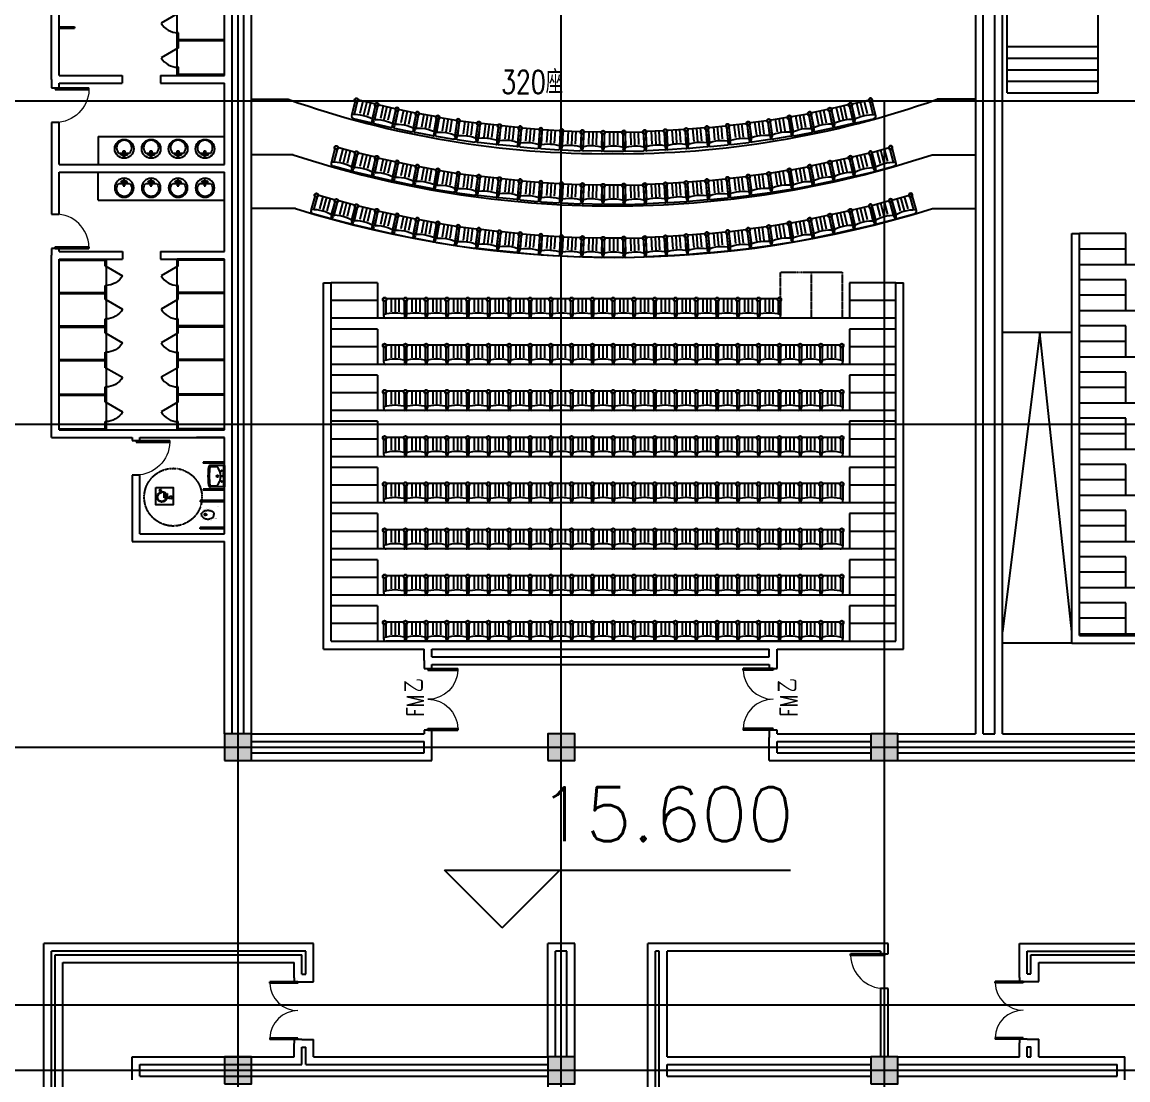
# Model space of a CAD drawing. Header units: metres. Extents: x -728143 to -282297, y 300383 to 505760.
# Drawn here: x -412220 to -383481, y 343077 to 370577 of the extents above; entities that cross this region are included whole.
import ezdxf
from ezdxf.enums import TextEntityAlignment as Align

# ---------------------------------------------------------------- set-up
doc = ezdxf.new("R2010")
doc.units = ezdxf.units.M
doc.linetypes.add('CENTER2', pattern=[2.541, 1.587, -0.318, 0.318, -0.318])
doc.linetypes.add('DASH', pattern=[0.35, 0.25, -0.1])
for name, color, linetype in [('COLUMN', 2, 'Continuous'), ('DOTE', 251, 'CENTER2'), ('J-STAIR', 163, 'Continuous'), ('LVTRY', 6, 'Continuous'), ('LVTRY_WINDOW', 7, 'Continuous'), ('PUB_HATCH', 8, 'Continuous'), ('PUB_TEXT', 7, 'Continuous'), ('WALL', 2, 'Continuous'), ('WINDOW', 4, 'Continuous'), ('WINDOW_TEXT', 7, 'Continuous'), ('厨卫用具', 154, 'Continuous'), ('图层1', 6, 'Continuous'), ('家具', 8, 'Continuous'), ('屋顶排水', 76, 'Continuous')]:
    doc.layers.add(name, color=color, linetype=linetype)
doc.styles.add('_TCH_DIM', font='simplex_.ttf', dxfattribs={"bigfont": 'GBCBIG'})
doc.styles.add('_TCH_WINDOW', font='SIMPLEX.shx', dxfattribs={"height": 3.5, "bigfont": 'GBCBIG.shx'})
doc.styles.add('DIM_FONT', font='SIMHEI.TTF', dxfattribs={"width": 0.8})
doc.styles.add('HZ', font='rs', dxfattribs={"width": 0.8, "bigfont": 'hztxt'})
doc.styles.add('SIMPLEX', font='SIMPLEX.SHX')

# ---------------------------------------------------------------- blocks, each defined once
blk = doc.blocks.new('CHAIR540')
for p, q in [((351, 2664), (686, 2664)), ((353, 2773), (353, 2355)), ((403, 2863), (783, 2863)), ((403, 2803), (746, 2803)), ((853, 2793), (853, 2335)), ((351, 2564), (705, 2564)), ((351, 2464), (686, 2464)), ((401, 2325), (747, 2325)), ((405, 2265), (783, 2265))]:
    blk.add_line(p, q)
for centre, radius in [((364, 2833), 49.3), ((364, 2833), 39.8), ((364, 2293), 49.3), ((364, 2293), 39.8)]:
    blk.add_circle(centre, radius)
for centre, radius, start, end in [((383, 2773), 30, 157.0675, 180), ((783, 2793), 70, 360, 90), ((383, 2355), 30, 180, 207.3826), ((782, 2336), 70.4, 270.3523, 0.0568)]:
    blk.add_arc(centre, radius, start, end)
at = {"linetype": 'Continuous'}
blk.add_arc((1725, 2564), 1007, 162.756, 197.244, dxfattribs=at)
blk = doc.blocks.new('A$C33016278')
at = {"layer": '家具'}
blk.add_blockref('CHAIR540', (-314, -2193), dxfattribs=at)
blk = doc.blocks.new('_LV1')
for p, q in [((-280, 0), (280, 0)), ((-280, 0), (-280, -361)), ((280, 0), (280, -361)), ((-280, -29), (280, -29)), ((-251, -356), (-251, -214)), ((0, -29), (-90, -29)), ((-90, -29), (90, -29)), ((251, -356), (251, -215))]:
    blk.add_line(p, q)
for centre, radius in [((-139, -69), 15), ((1, -182), 24.9), ((0, -57), 8), ((139, -69), 15)]:
    blk.add_circle(centre, radius)
for centre, radius, start, end in [((-223, -214), 28, 133.1543, 180), ((0, -452), 354, 46.7581, 133.1543), ((223, -215), 28, 0, 46.7581), ((-224, -361), 56, 180, 263.481), ((-223, -356), 28, 180, 263.4984), ((0, 1600), 2029, 263.481, 276.519), ((0, 1600), 1997, 263.4984, 276.5122), ((223, -356), 28, 276.5122, 0), ((224, -361), 56, 276.519, 0)]:
    blk.add_arc(centre, radius, start, end)
blk = doc.blocks.new('fdas66')
at = {"layer": '厨卫用具'}
for p, q in [((59618, -159562), (59618, -160112)), ((59648, -159562), (59648, -160112)), ((60318, -159562), (60318, -160113)), ((60348, -159562), (60348, -160113)), ((59618, -160112), (59648, -160112)), ((60318, -160113), (60348, -160113))]:
    blk.add_line(p, q, dxfattribs=at)
blk.add_blockref('_LV1', (59982, -159562), dxfattribs=at)
blk = doc.blocks.new('M_E13')
for p, q in [((-572, 18), (-536, 18)), ((-572, 18), (-572, 18)), ((-536, -22), (-572, -21))]:
    blk.add_line(p, q)
at = {"const_width": 1.5}
for points in [[(-715, 0, -0.037932), (-709, 28, -0.057502), (-702, 46, -0.011128), (-686, 72, -0.047419), (-682, 78, -0.013557), (-669, 92, -0.010422), (-651, 109, -0.006492), (-632, 126, -0.010986), (-621, 135, -0.031118), (-607, 144, -0.031821), (-592, 152, -0.025304), (-572, 159, -0.028493), (-555, 164), (-520, 171), (-500, 175, -0.104917), (-492, 175, 0.047512), (-474, 173, 0.018859), (-460, 173, -0.025251), (-449, 173, -0.024361), (-434, 171, -0.018727), (-416, 168, -0.011084), (-401, 164, -0.017664), (-391, 161, -0.012553), (-375, 154, -0.012341), (-358, 147), (-320, 128, -0.005054), (-308, 122, -0.002567), (-285, 110)], [(-715, 0, 0.037932), (-709, -28, 0.057502), (-702, -46, 0.011128), (-686, -72, 0.047419), (-682, -78, 0.013557), (-669, -92, 0.010422), (-651, -109, 0.006492), (-632, -126, 0.010986), (-621, -135, 0.031118), (-607, -144, 0.031821), (-592, -152, 0.025304), (-572, -159, 0.028493), (-555, -164), (-520, -171), (-500, -175, 0.104917), (-492, -175, -0.047512), (-474, -173, -0.018859), (-460, -173, 0.025251), (-449, -173, 0.024361), (-434, -171, 0.018727), (-416, -168, 0.011084), (-401, -164, 0.017664), (-391, -161, 0.012553), (-375, -154, 0.012341), (-358, -147), (-320, -128, 0.005054), (-308, -122, 0.002567), (-285, -110)], [(-155, 240, 0.414214), (-220, 175, 0.414214)], [(-220, -175, 0.414214), (-155, -240, 0.414214)]]:
    blk.add_lwpolyline(points, format="xyb", dxfattribs=at)
for points in [[(-672, -1, -0.054114), (-666, 25, -0.08891), (-658, 39, -0.006714), (-643, 55, -0.014531), (-636, 63, -0.010713), (-618, 80, -0.017575), (-606, 90, -0.037222), (-591, 100, -0.034599), (-573, 109, -0.02298), (-556, 115, -0.023613), (-539, 119, -0.014842), (-522, 122, -0.012533), (-502, 125, -0.021838), (-477, 126, -0.029407), (-459, 125, -0.029465), (-436, 121, -0.031881), (-416, 114), (-371, 97), (-337, 83, -0.135973), (-324, 73, -0.099517), (-314, 52, -0.016651), (-311, 40, -0.010977), (-308, 20, -0.015331), (-308, 12, -0.010106), (-307, -1)], [(-672, -1, 0.054114), (-666, -26, 0.08891), (-658, -40, 0.006714), (-643, -57, 0.014531), (-636, -64, 0.010713), (-618, -82, 0.017575), (-606, -92, 0.037222), (-591, -102, 0.034599), (-573, -111, 0.02298), (-556, -117, 0.023613), (-539, -121, 0.014842), (-522, -124, 0.012533), (-502, -126, 0.021838), (-477, -127, 0.029407), (-459, -126, 0.029465), (-436, -122, 0.031881), (-416, -116), (-371, -99), (-337, -85, 0.135973), (-324, -75, 0.099517), (-314, -54, 0.016651), (-311, -41, 0.010977), (-308, -21, 0.015331), (-308, -13, 0.010106), (-307, -1)]]:
    blk.add_lwpolyline(points, format="xyb")
for points in [[(-220, 110), (-285, 110)], [(-220, 175), (-220, -175)], [(0, 240), (-155, 240)], [(0, -240), (0, 240)], [(-285, -110), (-220, -110)], [(-155, -240), (0, -240)]]:
    blk.add_lwpolyline(points, dxfattribs=at)
for centre, radius, start, end in [((-549, -3), 33.2, 100.0495, 259.9505), ((-536, -2), 20, 270, 90)]:
    blk.add_arc(centre, radius, start, end)
at = {"width": 0.8, "flags": 9}
for tag in ['XSIZE', 'YSIZE']:
    blk.add_attdef(tag, (0, 0), '', height=0.5, dxfattribs=at)
blk = doc.blocks.new('dfsa9')
at = {"layer": '厨卫用具'}
for p, q in [((59287, -159362), (59287, -158732)), ((59287, -158732), (59327, -158732)), ((59327, -159362), (59327, -158732)), ((59991, -159362), (59991, -158732)), ((60031, -158732), (59991, -158732)), ((60031, -159362), (60031, -158732))]:
    blk.add_line(p, q, dxfattribs=at)
at = {"layer": '厨卫用具', "extrusion": (0, 0, -1), "xscale": 0.9000000059604645, "yscale": 0.9000000059604645, "zscale": -0.9, "rotation": 270}
blk.add_blockref('M_E13', (-59659, -159362), dxfattribs=at)
blk = doc.blocks.new('A1149D1')
at = {"layer": '厨卫用具'}
for p, q in [((-0.158, 0.387), (-0.101, -0.027)), ((-0.155, 0.118), (-0.149, 0.077)), ((-0.091, 0.281), (-0.073, 0.154)), ((0.15, 0.154), (-0.073, 0.154)), ((-0.067, 0.113), (0.15, 0.113)), ((-0.067, 0.113), (-0.056, 0.028)), ((0.23, 0.028), (-0.056, 0.028)), ((0.15, 0.113), (0.15, 0.154)), ((0.294, -0.229), (0.23, 0.028)), ((-0.101, -0.027), (0.191, -0.027)), ((0.187, -0.17), (0.21, -0.254)), ((0.191, -0.027), (0.264, -0.291)), ((0.264, -0.291), (0.4, -0.25)), ((0.385, -0.202), (0.294, -0.229)), ((0.4, -0.25), (0.385, -0.202))]:
    blk.add_line(p, q, dxfattribs=at)
at = {"layer": '厨卫用具', "flags": 128}
blk.add_lwpolyline([(0.5, -0.5), (0.5, 0.5), (-0.5, 0.5), (-0.5, -0.5)], close=True, dxfattribs=at)
at = {"layer": '厨卫用具'}
for centre, radius, start, end in [((-0.059, -0.152), 0.287, 109.54964, 339.27648), ((-0.059, -0.152), 0.246, 111.53299, 355.78936), ((-0.08, 0.362), 0.0821, 262.49919, 162.05611)]:
    blk.add_arc(centre, radius, start, end, dxfattribs=at)
blk = doc.blocks.new('_DBLK')
blk.add_line((-0.5, 0), (0, -0.866))
blk.add_arc((-0.5, 0), 1, 300, 0)
at = {"layer": 'WINDOW_TEXT', "style": 'SIMPLEX', "flags": 9}
blk.add_attdef('A', text='', height=1, dxfattribs=at).set_placement((0, 1.5), align=Align.MIDDLE)
blk = doc.blocks.new('M_E33IEP')
for p, q in [((44, -21), (44, 20)), ((44, 20), (194, 20)), ((135, 135), (135, 20)), ((194, 20), (194, -21)), ((194, -21), (44, -21)), ((135, -21), (135, -144))]:
    blk.add_line(p, q)
for centre, radius in [((248, -5), 246), ((106, 56), 26.7), ((105, -55), 26.7)]:
    blk.add_circle(centre, radius)
blk.add_arc((274, -5), 197, 225.2527, 134.7473)
at = {"style": 'DIM_FONT', "width": 0.8, "flags": 9}
for tag in ['XSIZE', 'YSIZE']:
    blk.add_attdef(tag, (0, 0), '', height=0.5, dxfattribs=at)
at = {"width": 0.8, "flags": 9}
for tag in ['YSIZE', 'XSIZE']:
    blk.add_attdef(tag, (2, -251), '', height=150, dxfattribs=at)
blk = doc.blocks.new('_FZH')
blk.add_lwpolyline([(-0.5, -0.5), (0.5, -0.5), (0.5, 0.5), (-0.5, 0.5)], close=True)
at = {"layer": 'PUB_HATCH'}
blk.add_solid([(-0.5, -0.5), (0.5, -0.5), (-0.5, 0.5), (0.5, 0.5)], dxfattribs=at)
blk = doc.blocks.new('$DorLib2D$00000002')
at = {"color": 0}
for p, q in [((-0.5, 0), (-0.5, 0.4875)), ((-0.475, 0.4875), (-0.5, 0.4875)), ((-0.475, 0), (-0.475, 0.4875)), ((0.475, 0), (0.475, 0.4875)), ((0.475, 0.4875), (0.5, 0.4875)), ((0.5, 0), (0.5, 0.4875)), ((-0.5, 0), (-0.475, 0)), ((0.5, 0), (0.475, 0))]:
    blk.add_line(p, q, dxfattribs=at)
at = {"color": 0, "lineweight": 13}
for centre, start, end in [((-0.4875, 0), 0, 88.53072), ((0.4875, 0), 91.46928, 180)]:
    blk.add_arc(centre, 0.4875, start, end, dxfattribs=at)
blk = doc.blocks.new('$DorLib2D$00000001')
for p, q in [((0.45, 0.975), (0.5, 0.975)), ((0.45, 0), (0.45, 0.975)), ((0.5, 0), (0.5, 0.975)), ((0.5, 0), (0.45, 0))]:
    blk.add_line(p, q)
at = {"lineweight": 13}
blk.add_arc((0.475, 0), 0.975, 91.4693, 180, dxfattribs=at)

msp = doc.modelspace()

# ---------------------------------------------------------------- linework, layer by layer
at = {"linetype": 'DASH', "extrusion": (-1.1827e-23, -1.32164e-09, 1), "elevation": 0}
for points in [[(-392511, 362879), (-392511, 364079), (-390911, 364079), (-390911, 362879)], [(-391711, 364079), (-391711, 362879)]]:
    msp.add_lwpolyline(points, dxfattribs=at)
at = {"layer": 'DOTE', "extrusion": (-1.1827e-23, -1.32164e-09, 1)}
for p, q in [((-406609, 312844, 0), (-406609, 376927, 0)), ((-398209, 312844, 0), (-398209, 376927, 0)), ((-506293, 368527, 0), (-321459, 368527, 0)), ((-389809, 312844, 0), (-389809, 368527, 0)), ((-527301, 360127, 0), (-321459, 360127, 0)), ((-540030, 351727, 0), (-321459, 351727, 0)), ((-431809, 345027, 0), (-321459, 345027, 0)), ((-541009, 343327, 0), (-321459, 343327, 0))]:
    msp.add_line(p, q, dxfattribs=at)
at = {"layer": 'J-STAIR', "extrusion": (-1.1827e-23, -1.32164e-09, 1)}
for p, q in [((-386615, 368740, 0), (-386615, 372027, 0)), ((-386615, 369940, 0), (-384255, 369940, 0)), ((-386615, 369640, 0), (-384255, 369640, 0)), ((-386615, 369340, 0), (-384255, 369340, 0)), ((-386615, 369040, 0), (-384255, 369040, 0)), ((-386615, 368740, 0), (-384255, 368740, 0)), ((-406259, 368569, 0), (-405308, 368569, 0)), ((-387439, 368569, 0), (-388436, 368569, 0)), ((-405173, 367130, 0), (-406259, 367130, 0)), ((-388571, 367130, 0), (-387439, 367130, 0)), ((-405116, 365732, 0), (-406259, 365732, 0)), ((-388559, 365732, 0), (-387439, 365732, 0)), ((-383539, 365077, 0), (-384739, 365077, 0)), ((-383539, 364277, 0), (-383539, 365077, 0)), ((-383539, 364677, 0), (-384739, 364677, 0)), ((-384739, 364277, 0), (-371209, 364277, 0)), ((-383539, 363877, 0), (-384739, 363877, 0)), ((-383539, 363077, 0), (-383539, 363877, 0)), ((-402984, 363798, 0), (-404184, 363798, 0)), ((-402984, 363798, 0), (-402984, 362879, 0)), ((-390714, 363798, 0), (-390714, 362879, 0)), ((-389514, 363798, 0), (-390714, 363798, 0)), ((-402984, 363338, 0), (-404184, 363338, 0)), ((-389514, 363338, 0), (-390714, 363338, 0)), ((-383539, 363477, 0), (-384739, 363477, 0)), ((-384739, 363077, 0), (-371209, 363077, 0)), ((-389514, 362879, 0), (-404184, 362879, 0)), ((-402984, 362598, 0), (-404184, 362598, 0)), ((-402984, 362598, 0), (-402984, 361679, 0)), ((-390714, 362598, 0), (-390714, 361679, 0)), ((-389514, 362598, 0), (-390714, 362598, 0)), ((-384939, 362503, 0), (-386739, 362503, 0)), ((-385772, 362503, 0), (-386739, 354727, 0)), ((-384939, 354727, 0), (-385772, 362503, 0)), ((-383539, 362677, 0), (-384739, 362677, 0)), ((-383539, 361877, 0), (-383539, 362677, 0)), ((-402984, 362138, 0), (-404184, 362138, 0)), ((-389514, 362138, 0), (-390714, 362138, 0)), ((-383539, 362277, 0), (-384739, 362277, 0)), ((-384739, 361877, 0), (-371209, 361877, 0)), ((-389514, 361679, 0), (-404184, 361679, 0)), ((-402984, 361398, 0), (-404184, 361398, 0)), ((-402984, 361398, 0), (-402984, 360479, 0)), ((-390714, 361398, 0), (-390714, 360479, 0)), ((-389514, 361398, 0), (-390714, 361398, 0)), ((-383539, 361477, 0), (-384739, 361477, 0)), ((-383539, 360677, 0), (-383539, 361477, 0)), ((-383539, 361077, 0), (-384739, 361077, 0)), ((-402984, 360938, 0), (-404184, 360938, 0)), ((-389514, 360938, 0), (-390714, 360938, 0)), ((-384739, 360677, 0), (-371209, 360677, 0)), ((-389514, 360479, 0), (-404184, 360479, 0)), ((-402984, 360198, 0), (-404184, 360198, 0)), ((-402984, 360198, 0), (-402984, 359279, 0)), ((-390714, 360198, 0), (-390714, 359279, 0)), ((-389514, 360198, 0), (-390714, 360198, 0)), ((-383539, 360277, 0), (-384739, 360277, 0)), ((-383539, 359477, 0), (-383539, 360277, 0)), ((-383539, 359877, 0), (-384739, 359877, 0)), ((-402984, 359738, 0), (-404184, 359738, 0)), ((-389514, 359738, 0), (-390714, 359738, 0)), ((-389514, 359279, 0), (-404184, 359279, 0)), ((-384739, 359477, 0), (-371209, 359477, 0)), ((-402984, 358998, 0), (-404184, 358998, 0)), ((-402984, 358998, 0), (-402984, 358079, 0)), ((-390714, 358998, 0), (-390714, 358079, 0)), ((-389514, 358998, 0), (-390714, 358998, 0)), ((-383539, 359077, 0), (-384739, 359077, 0)), ((-383539, 358277, 0), (-383539, 359077, 0)), ((-383539, 358677, 0), (-384739, 358677, 0)), ((-402984, 358538, 0), (-404184, 358538, 0)), ((-389514, 358538, 0), (-390714, 358538, 0)), ((-384739, 358277, 0), (-371209, 358277, 0)), ((-389514, 358079, 0), (-404184, 358079, 0)), ((-402984, 357798, 0), (-404184, 357798, 0)), ((-402984, 357798, 0), (-402984, 356879, 0)), ((-390714, 357798, 0), (-390714, 356879, 0)), ((-389514, 357798, 0), (-390714, 357798, 0)), ((-383539, 357877, 0), (-384739, 357877, 0)), ((-383539, 357077, 0), (-383539, 357877, 0)), ((-402984, 357338, 0), (-404184, 357338, 0)), ((-389514, 357338, 0), (-390714, 357338, 0)), ((-383539, 357477, 0), (-384739, 357477, 0)), ((-384739, 357077, 0), (-371209, 357077, 0)), ((-389514, 356879, 0), (-404184, 356879, 0)), ((-383539, 356677, 0), (-384739, 356677, 0)), ((-383539, 355877, 0), (-383539, 356677, 0)), ((-402984, 356598, 0), (-404184, 356598, 0)), ((-402984, 356598, 0), (-402984, 355679, 0)), ((-390714, 356598, 0), (-390714, 355679, 0)), ((-389514, 356598, 0), (-390714, 356598, 0)), ((-402984, 356138, 0), (-404184, 356138, 0)), ((-389514, 356138, 0), (-390714, 356138, 0)), ((-383539, 356277, 0), (-384739, 356277, 0)), ((-384739, 355877, 0), (-371209, 355877, 0)), ((-389514, 355679, 0), (-404184, 355679, 0)), ((-402984, 355398, 0), (-404184, 355398, 0)), ((-402984, 355398, 0), (-402984, 354479, 0)), ((-390714, 355398, 0), (-390714, 354479, 0)), ((-389514, 355398, 0), (-390714, 355398, 0)), ((-383539, 355477, 0), (-384739, 355477, 0)), ((-383539, 354677, 0), (-383539, 355477, 0)), ((-402984, 354938, 0), (-404184, 354938, 0)), ((-389514, 354938, 0), (-390714, 354938, 0)), ((-383539, 355077, 0), (-384739, 355077, 0)), ((-384739, 354677, 0), (-371209, 354677, 0)), ((-384939, 354427, 0), (-386739, 354427, 0))]:
    msp.add_line(p, q, dxfattribs=at)
for centre, radius, start, end in [((-397053, 391969, 0), 24813, 250.5688, 270.4179), ((-396691, 391969, 0), 24813, 269.5821, 289.4312), ((-396934, 391991, 0), 26191, 251.666, 270.1361), ((-396810, 391991, 0), 26191, 269.8639, 288.334), ((-396837, 392029, 0), 27569, 252.526, 287.474)]:
    msp.add_arc(centre, radius, start, end, dxfattribs=at)
at = {"layer": 'LVTRY', "extrusion": (-1.1827e-23, -1.32164e-09, 1)}
for p, q in [((-408189, 370087, 0), (-408189, 373627, 0)), ((-408189, 370087, 0), (-408189, 370302, 0)), ((-408159, 370302, 0), (-408189, 370302, 0)), ((-408159, 370302, 0), (-408189, 370302, 0)), ((-408159, 370117, 0), (-408159, 370302, 0)), ((-408159, 370117, 0), (-408159, 370302, 0)), ((-406959, 370087, 0), (-408189, 370087, 0)), ((-408189, 369402, 0), (-408189, 370087, 0)), ((-408159, 369902, 0), (-408189, 369902, 0)), ((-406959, 370117, 0), (-408159, 370117, 0)), ((-408159, 369902, 0), (-408159, 370087, 0)), ((-408159, 369402, 0), (-408189, 369402, 0)), ((-408189, 369187, 0), (-408189, 369402, 0)), ((-408159, 369217, 0), (-408159, 369402, 0)), ((-406959, 369187, 0), (-408189, 369187, 0)), ((-406959, 369217, 0), (-408159, 369217, 0)), ((-410246, 367607, 0), (-406959, 367607, 0)), ((-410246, 367607, 0), (-410246, 366877, 0)), ((-410246, 365946, 0), (-410246, 366677, 0)), ((-410246, 365946, 0), (-406959, 365946, 0)), ((-411259, 364417, 0), (-410029, 364417, 0)), ((-410029, 360877, 0), (-410029, 364417, 0)), ((-410029, 364232, 0), (-410029, 364417, 0)), ((-408191, 360877, 0), (-408191, 364417, 0)), ((-406961, 364417, 0), (-408191, 364417, 0)), ((-408191, 364232, 0), (-408191, 364417, 0)), ((-411259, 364387, 0), (-410059, 364387, 0)), ((-410059, 364232, 0), (-410059, 364387, 0)), ((-410059, 364232, 0), (-410029, 364232, 0)), ((-408161, 364232, 0), (-408191, 364232, 0)), ((-408161, 364232, 0), (-408161, 364387, 0)), ((-406961, 364387, 0), (-408161, 364387, 0)), ((-411259, 363547, 0), (-410029, 363547, 0)), ((-410059, 363547, 0), (-410059, 363732, 0)), ((-410059, 363732, 0), (-410029, 363732, 0)), ((-410029, 363362, 0), (-410029, 363547, 0)), ((-408161, 363732, 0), (-408191, 363732, 0)), ((-406961, 363547, 0), (-408191, 363547, 0)), ((-408191, 363362, 0), (-408191, 363547, 0)), ((-408161, 363547, 0), (-408161, 363732, 0)), ((-411259, 363517, 0), (-410059, 363517, 0)), ((-410059, 363362, 0), (-410059, 363517, 0)), ((-410059, 363362, 0), (-410029, 363362, 0)), ((-408161, 363362, 0), (-408191, 363362, 0)), ((-408161, 363362, 0), (-408161, 363517, 0)), ((-406961, 363517, 0), (-408161, 363517, 0)), ((-410059, 362677, 0), (-410059, 362862, 0)), ((-410059, 362862, 0), (-410029, 362862, 0)), ((-410059, 362492, 0), (-410059, 362725, 0)), ((-408161, 362862, 0), (-408191, 362862, 0)), ((-408161, 362677, 0), (-408161, 362862, 0)), ((-408161, 362492, 0), (-408161, 362725, 0)), ((-411259, 362677, 0), (-410059, 362677, 0)), ((-411259, 362647, 0), (-410059, 362647, 0)), ((-410059, 362492, 0), (-410029, 362492, 0)), ((-408161, 362492, 0), (-408191, 362492, 0)), ((-406961, 362677, 0), (-408161, 362677, 0)), ((-406961, 362647, 0), (-408161, 362647, 0)), ((-410059, 361807, 0), (-410059, 361992, 0)), ((-410059, 361992, 0), (-410029, 361992, 0)), ((-410059, 361992, 0), (-410029, 361992, 0)), ((-410059, 361807, 0), (-410059, 361992, 0)), ((-408161, 361992, 0), (-408191, 361992, 0)), ((-408161, 361992, 0), (-408191, 361992, 0)), ((-408161, 361807, 0), (-408161, 361992, 0)), ((-408161, 361807, 0), (-408161, 361992, 0)), ((-411259, 361807, 0), (-410059, 361807, 0)), ((-411259, 361777, 0), (-410029, 361777, 0)), ((-410059, 361592, 0), (-410059, 361777, 0)), ((-410059, 361592, 0), (-410029, 361592, 0)), ((-406961, 361777, 0), (-408191, 361777, 0)), ((-408161, 361592, 0), (-408191, 361592, 0)), ((-406961, 361807, 0), (-408161, 361807, 0)), ((-408161, 361592, 0), (-408161, 361777, 0)), ((-410059, 360907, 0), (-410059, 361092, 0)), ((-410059, 361092, 0), (-410029, 361092, 0)), ((-410059, 361092, 0), (-410029, 361092, 0)), ((-410059, 360907, 0), (-410059, 361092, 0)), ((-410029, 360877, 0), (-410029, 361092, 0)), ((-408191, 360877, 0), (-408191, 361092, 0)), ((-408161, 361092, 0), (-408191, 361092, 0)), ((-408161, 361092, 0), (-408191, 361092, 0)), ((-408161, 360907, 0), (-408161, 361092, 0)), ((-408161, 360907, 0), (-408161, 361092, 0)), ((-411259, 360907, 0), (-410059, 360907, 0)), ((-411259, 360877, 0), (-410029, 360877, 0)), ((-410059, 360692, 0), (-410059, 360877, 0)), ((-410059, 360692, 0), (-410029, 360692, 0)), ((-410029, 360192, 0), (-410029, 360877, 0)), ((-406961, 360877, 0), (-408191, 360877, 0)), ((-408191, 360192, 0), (-408191, 360877, 0)), ((-408161, 360692, 0), (-408191, 360692, 0)), ((-406961, 360907, 0), (-408161, 360907, 0)), ((-408161, 360692, 0), (-408161, 360877, 0)), ((-410059, 360192, 0), (-410029, 360192, 0)), ((-410059, 360007, 0), (-410059, 360192, 0)), ((-410029, 359977, 0), (-410029, 360192, 0)), ((-408161, 360192, 0), (-408191, 360192, 0)), ((-408191, 359977, 0), (-408191, 360192, 0)), ((-408161, 360007, 0), (-408161, 360192, 0)), ((-411259, 360007, 0), (-410059, 360007, 0)), ((-411259, 359977, 0), (-410029, 359977, 0)), ((-406961, 359977, 0), (-408191, 359977, 0)), ((-406961, 360007, 0), (-408161, 360007, 0)), ((-406959, 359777, 0), (-407690, 359777, 0))]:
    msp.add_line(p, q, dxfattribs=at)
at = {"layer": 'LVTRY', "linetype": 'ByBlock', "extrusion": (-1.1827e-23, -1.32164e-09, 1)}
for p, q in [((-411259, 370450, 0), (-410859, 370450, 0)), ((-411259, 370450, 0), (-410859, 370450, 0)), ((-410859, 370450, 0), (-410859, 370420, 0)), ((-410859, 370450, 0), (-410859, 370420, 0)), ((-411259, 370420, 0), (-410859, 370420, 0)), ((-411259, 370420, 0), (-410859, 370420, 0))]:
    msp.add_line(p, q, dxfattribs=at)
at = {"layer": 'PUB_TEXT', "extrusion": (-1.1827e-23, -1.32164e-09, 1)}
for p, q in [((-399746, 347030, 0), (-401246, 348530, 0)), ((-401246, 348530, 0), (-392246, 348530, 0)), ((-399746, 347030, 0), (-398246, 348530, 0))]:
    msp.add_line(p, q, dxfattribs=at)
at = {"layer": 'WALL', "extrusion": (-1.1827e-23, -1.32164e-09, 1)}
for p, q in [((-406459, 352077, 0), (-406459, 376577, 0)), ((-406259, 352077, 0), (-406259, 376577, 0)), ((-411459, 369087, 0), (-411459, 373627, 0)), ((-411259, 369187, 0), (-411259, 373627, 0)), ((-406959, 369187, 0), (-406959, 373627, 0)), ((-406759, 369087, 0), (-406759, 373727, 0)), ((-387439, 373475, 0), (-387439, 352077, 0)), ((-387239, 352077, 0), (-387239, 373475, 0)), ((-386939, 352077, 0), (-386939, 372127, 0)), ((-386739, 352077, 0), (-386739, 372027, 0)), ((-411459, 369087, 0), (-411459, 368866, 0)), ((-411259, 369187, 0), (-409618, 369187, 0)), ((-409618, 369187, 0), (-409618, 368987, 0)), ((-408626, 369187, 0), (-406959, 369187, 0)), ((-408626, 369187, 0), (-408626, 368987, 0)), ((-406759, 366777, 0), (-406759, 369087, 0)), ((-411459, 368866, 0), (-411259, 368866, 0)), ((-411259, 368987, 0), (-409618, 368987, 0)), ((-411259, 368866, 0), (-411259, 368987, 0)), ((-408626, 368987, 0), (-406959, 368987, 0)), ((-406959, 366877, 0), (-406959, 368987, 0)), ((-411259, 367966, 0), (-411459, 367966, 0)), ((-411459, 367966, 0), (-411459, 366777, 0)), ((-411259, 366877, 0), (-411259, 367966, 0)), ((-411459, 366777, 0), (-411459, 365587, 0)), ((-411259, 366877, 0), (-406959, 366877, 0)), ((-406759, 364517, 0), (-406759, 366777, 0)), ((-411259, 366677, 0), (-406959, 366677, 0)), ((-411259, 365587, 0), (-411259, 366677, 0)), ((-406959, 364617, 0), (-406959, 366677, 0)), ((-411459, 365587, 0), (-411259, 365587, 0)), ((-384939, 354427, 0), (-384939, 365077, 0)), ((-384939, 365077, 0), (-384739, 365077, 0)), ((-384739, 354627, 0), (-384739, 365077, 0)), ((-411259, 364687, 0), (-411459, 364687, 0)), ((-411459, 364687, 0), (-411459, 364517, 0)), ((-411459, 359777, 0), (-411459, 364517, 0)), ((-411259, 364617, 0), (-411259, 364687, 0)), ((-411259, 364617, 0), (-409613, 364617, 0)), ((-411259, 364417, 0), (-409613, 364417, 0)), ((-411259, 359977, 0), (-411259, 364417, 0)), ((-409613, 364617, 0), (-409613, 364417, 0)), ((-408621, 364617, 0), (-406959, 364617, 0)), ((-408621, 364617, 0), (-408621, 364417, 0)), ((-408621, 364417, 0), (-406959, 364417, 0)), ((-406959, 359977, 0), (-406959, 364417, 0)), ((-406759, 359877, 0), (-406759, 364517, 0)), ((-404384, 354279, 0), (-404384, 363798, 0)), ((-404384, 363798, 0), (-404184, 363798, 0)), ((-404184, 354479, 0), (-404184, 363798, 0)), ((-389514, 354479, 0), (-389514, 363798, 0)), ((-389514, 363798, 0), (-389314, 363798, 0)), ((-389314, 354279, 0), (-389314, 363798, 0)), ((-411259, 359977, 0), (-409259, 359977, 0)), ((-409259, 359977, 0), (-406959, 359977, 0)), ((-406759, 357177, 0), (-406759, 359877, 0)), ((-411459, 359777, 0), (-409359, 359777, 0)), ((-409359, 359777, 0), (-409359, 359701, 0)), ((-409359, 359701, 0), (-409159, 359701, 0)), ((-409159, 359777, 0), (-406959, 359777, 0)), ((-409159, 359701, 0), (-409159, 359777, 0)), ((-406959, 357277, 0), (-406959, 359777, 0)), ((-409159, 358801, 0), (-409359, 358801, 0)), ((-409359, 358801, 0), (-409359, 357077, 0)), ((-409159, 357277, 0), (-409159, 358801, 0)), ((-409159, 357277, 0), (-406959, 357277, 0)), ((-409359, 357077, 0), (-406959, 357077, 0)), ((-406959, 352077, 0), (-406959, 357077, 0)), ((-406759, 352077, 0), (-406759, 357177, 0)), ((-404184, 354479, 0), (-401674, 354479, 0)), ((-401674, 354479, 0), (-392700, 354479, 0)), ((-392700, 354479, 0), (-389514, 354479, 0)), ((-384939, 354427, 0), (-381259, 354427, 0)), ((-384739, 354627, 0), (-381159, 354627, 0)), ((-404384, 354279, 0), (-401774, 354279, 0)), ((-401774, 353979, 0), (-401774, 354279, 0)), ((-401574, 354279, 0), (-392800, 354279, 0)), ((-401574, 354079, 0), (-401574, 354279, 0)), ((-401574, 354079, 0), (-392800, 354079, 0)), ((-392800, 354079, 0), (-392800, 354279, 0)), ((-392600, 353979, 0), (-392600, 354279, 0)), ((-392600, 354279, 0), (-389314, 354279, 0)), ((-401774, 353979, 0), (-401774, 353772, 0)), ((-401774, 353772, 0), (-401574, 353772, 0)), ((-401574, 353772, 0), (-401574, 353879, 0)), ((-401574, 353879, 0), (-392800, 353879, 0)), ((-392800, 353879, 0), (-392800, 353772, 0)), ((-392800, 353772, 0), (-392600, 353772, 0)), ((-392600, 353772, 0), (-392600, 353979, 0)), ((-406259, 352077, 0), (-401774, 352077, 0)), ((-401574, 352172, 0), (-401774, 352172, 0)), ((-401774, 352172, 0), (-401774, 352077, 0)), ((-401574, 351977, 0), (-401574, 352172, 0)), ((-392600, 352172, 0), (-392800, 352172, 0)), ((-392800, 352172, 0), (-392800, 351977, 0)), ((-392600, 352077, 0), (-392600, 352172, 0)), ((-392600, 352077, 0), (-390159, 352077, 0)), ((-389459, 352077, 0), (-387439, 352077, 0)), ((-387239, 352077, 0), (-386939, 352077, 0)), ((-386739, 352077, 0), (-381759, 352077, 0)), ((-406259, 351877, 0), (-401774, 351877, 0)), ((-401774, 351577, 0), (-401774, 351877, 0)), ((-401574, 351377, 0), (-401574, 351977, 0)), ((-392800, 351377, 0), (-392800, 351977, 0)), ((-392600, 351877, 0), (-390159, 351877, 0)), ((-392600, 351577, 0), (-392600, 351877, 0)), ((-389459, 351877, 0), (-387339, 351877, 0)), ((-387339, 351877, 0), (-386839, 351877, 0)), ((-386839, 351877, 0), (-381759, 351877, 0)), ((-406259, 351577, 0), (-401774, 351577, 0)), ((-392600, 351577, 0), (-390159, 351577, 0)), ((-389459, 351577, 0), (-381759, 351577, 0)), ((-406259, 351377, 0), (-401574, 351377, 0)), ((-392800, 351377, 0), (-390159, 351377, 0)), ((-389459, 351377, 0), (-381759, 351377, 0)), ((-411659, 335277, 0), (-411659, 346627, 0)), ((-404650, 346627, 0), (-411659, 346627, 0)), ((-404650, 345627, 0), (-404650, 346627, 0)), ((-398559, 343677, 0), (-398559, 346627, 0)), ((-397859, 346627, 0), (-398559, 346627, 0)), ((-397859, 343677, 0), (-397859, 346627, 0)), ((-395559, 346627, 0), (-395959, 346627, 0)), ((-395959, 329877, 0), (-395959, 346627, 0)), ((-389709, 346627, 0), (-395559, 346627, 0)), ((-389709, 346353, 0), (-389709, 346627, 0)), ((-386300, 346627, 0), (-376622, 346627, 0)), ((-386300, 345737, 0), (-386300, 346627, 0)), ((-411459, 335177, 0), (-411459, 346427, 0)), ((-404850, 346427, 0), (-411459, 346427, 0)), ((-411359, 346327, 0), (-404950, 346327, 0)), ((-411359, 328827, 0), (-411359, 346327, 0)), ((-404950, 345827, 0), (-404950, 346327, 0)), ((-404850, 345827, 0), (-404850, 346427, 0)), ((-398359, 343677, 0), (-398359, 346427, 0)), ((-398059, 346427, 0), (-398359, 346427, 0)), ((-398059, 343677, 0), (-398059, 346427, 0)), ((-395659, 346427, 0), (-395759, 346427, 0)), ((-395759, 330077, 0), (-395759, 346427, 0)), ((-395659, 343577, 0), (-395659, 346427, 0)), ((-389909, 346427, 0), (-395459, 346427, 0)), ((-395459, 343677, 0), (-395459, 346427, 0)), ((-389909, 346427, 0), (-389909, 346353, 0)), ((-389909, 346353, 0), (-389709, 346353, 0)), ((-386100, 346427, 0), (-376822, 346427, 0)), ((-386100, 345837, 0), (-386100, 346427, 0)), ((-386000, 345837, 0), (-386000, 346327, 0)), ((-386000, 346327, 0), (-381659, 346327, 0)), ((-411159, 346127, 0), (-405150, 346127, 0)), ((-411159, 329027, 0), (-411159, 346127, 0)), ((-405150, 345727, 0), (-405150, 346127, 0)), ((-385800, 345637, 0), (-385800, 346127, 0)), ((-385800, 346127, 0), (-381759, 346127, 0)), ((-405150, 345729, 0), (-405150, 345627, 0)), ((-404950, 345827, 0), (-404850, 345827, 0)), ((-386300, 345737, 0), (-386300, 345637, 0)), ((-386100, 345837, 0), (-386000, 345837, 0)), ((-405150, 345627, 0), (-404950, 345627, 0)), ((-404950, 345627, 0), (-404650, 345627, 0)), ((-389709, 345453, 0), (-389909, 345453, 0)), ((-389909, 345453, 0), (-389909, 343677, 0)), ((-389709, 343677, 0), (-389709, 345453, 0)), ((-386300, 345637, 0), (-386100, 345637, 0)), ((-386100, 345637, 0), (-385800, 345637, 0)), ((-404950, 344127, 0), (-405150, 344127, 0)), ((-405150, 344127, 0), (-405150, 344029, 0)), ((-405150, 343677, 0), (-405150, 344027, 0)), ((-404950, 344127, 0), (-404650, 344127, 0)), ((-404650, 343677, 0), (-404650, 344127, 0)), ((-386100, 344137, 0), (-386300, 344137, 0)), ((-386300, 344137, 0), (-386300, 344037, 0)), ((-386300, 343677, 0), (-386300, 344037, 0)), ((-386100, 344137, 0), (-385800, 344137, 0)), ((-385800, 343677, 0), (-385800, 344137, 0)), ((-404950, 343477, 0), (-404950, 343927, 0)), ((-404950, 343927, 0), (-404850, 343927, 0)), ((-404850, 343477, 0), (-404850, 343927, 0)), ((-386100, 343937, 0), (-386000, 343937, 0)), ((-386100, 343677, 0), (-386100, 343937, 0)), ((-386000, 343677, 0), (-386000, 343937, 0)), ((-409359, 343677, 0), (-405150, 343677, 0)), ((-409359, 343077, 0), (-409359, 343677, 0)), ((-409159, 343477, 0), (-404950, 343477, 0)), ((-409159, 343177, 0), (-409159, 343477, 0)), ((-404850, 343477, 0), (-398559, 343477, 0)), ((-404650, 343677, 0), (-398559, 343677, 0)), ((-395659, 343077, 0), (-395659, 343577, 0)), ((-395459, 343677, 0), (-390159, 343677, 0)), ((-395459, 343477, 0), (-390159, 343477, 0)), ((-395459, 343177, 0), (-395459, 343477, 0)), ((-389459, 343677, 0), (-386300, 343677, 0)), ((-389459, 343477, 0), (-386200, 343477, 0)), ((-386200, 343477, 0), (-385900, 343477, 0)), ((-386100, 343677, 0), (-386000, 343677, 0)), ((-385900, 343477, 0), (-383759, 343477, 0)), ((-385800, 343677, 0), (-383759, 343677, 0)), ((-383759, 343677, 0), (-383759, 343677, 0)), ((-383759, 343677, 0), (-383559, 343677, 0)), ((-383759, 343177, 0), (-383759, 343477, 0)), ((-383559, 343577, 0), (-383559, 343677, 0)), ((-383559, 343077, 0), (-383559, 343577, 0)), ((-409159, 343177, 0), (-398559, 343177, 0)), ((-395459, 343177, 0), (-390159, 343177, 0)), ((-389459, 343177, 0), (-383759, 343177, 0)), ((-395659, 330077, 0), (-395659, 343077, 0))]:
    msp.add_line(p, q, dxfattribs=at)
at = {"layer": '厨卫用具', "linetype": 'DASH', "extrusion": (-1.1827e-23, -1.32164e-09, 1)}
msp.add_circle((-408295, 358226, 0), 750, dxfattribs=at)
at = {"layer": '图层1', "ltscale": 4, "extrusion": (-1.1827e-23, -1.32164e-09, 1)}
msp.add_line((-398559, 343677, 0), (-398559, 333443, 0), dxfattribs=at)
at = {"layer": '家具', "ltscale": 4, "extrusion": (-1.1827e-23, -1.32164e-09, 1)}
msp.add_line((-384255, 368740, 0), (-384255, 372027, 0), dxfattribs=at)
at = {"layer": '屋顶排水', "ltscale": 4, "extrusion": (-1.1827e-23, -1.32164e-09, 1), "elevation": 0}
msp.add_lwpolyline([(-469658, 431251), (-456283, 428286), (-455774, 430580), (-452943, 429952), (-453452, 427658), (-415278, 419196), (-414770, 421490), (-411939, 420862), (-412447, 418568), (-358116, 406524), (-357608, 408818), (-354532, 408136), (-355041, 405842), (-306254, 395027), (-309662, 365111)], dxfattribs=at)

# ---------------------------------------------------------------- block references
at = {"layer": 'COLUMN', "extrusion": (-1.1827e-23, -1.32164e-09, 1)}
for p, xscale, yscale, zscale in [((-406609, 351727, 0), 700.0000000004657, 699.9999999995343, 699.9999999995343), ((-398209, 351727, 0), 700, 700.0000000004657, 700.0000000004657), ((-389809, 351727, 0), 700, 700, 700), ((-406609, 343327, 0), 700, 700.0000000004657, 700.0000000004657), ((-398209, 343327, 0), 700, 700, 700)]:
    msp.add_blockref('_FZH', p, dxfattribs=dict(at, xscale=xscale, yscale=yscale, zscale=zscale))
at = {"layer": 'COLUMN', "extrusion": (-1.1827e-23, -1.32164e-09, 1), "xscale": 700, "yscale": 700, "zscale": 700, "rotation": 359.9999999999619}
msp.add_blockref('_FZH', (-389809, 343327, 0), dxfattribs=at)
at = {"layer": 'LVTRY', "extrusion": (-1.1827e-23, -1.32164e-09, 1), "rotation": 90.00012667866476}
for p in [(-409571, 367035, 0), (-408871, 367035, 0), (-408171, 367035, 0), (-407471, 367035, 0)]:
    msp.add_blockref('M_E33IEP', p, dxfattribs=at)
at = {"layer": 'LVTRY', "extrusion": (-1.1827e-23, -1.32164e-09, 1), "xscale": -1, "rotation": 89.99987332133524}
for p in [(-409571, 366518, 0), (-408871, 366518, 0), (-408171, 366518, 0), (-407471, 366518, 0)]:
    msp.add_blockref('M_E33IEP', p, dxfattribs=at)
at = {"layer": 'LVTRY_WINDOW', "extrusion": (-1.1827e-23, -1.32164e-09, 1), "yscale": 500, "zscale": 499.9999999999998}
for p, xscale, rotation in [((-408174, 370552, 0), 499.99999999936, 270.0001267069393), ((-408174, 369652, 0), 499.99999999936, 270.0001267069393), ((-410044, 363982, 0), -499.99999999936, 89.99987329315402), ((-408176, 363982, 0), 499.99999999936, 270.0001267069393), ((-410044, 363112, 0), -499.99999999936, 89.99987329315402), ((-408176, 363112, 0), 499.99999999936, 270.0001267069393), ((-410044, 362242, 0), -499.99999999936, 89.99987329315402), ((-408176, 362242, 0), 499.99999999936, 270.0001267069393), ((-410044, 361342, 0), -499.99999999936, 89.99987329315402), ((-408176, 361342, 0), 499.99999999936, 270.0001267069393), ((-410044, 360442, 0), -499.99999999936, 89.99987329315402), ((-408176, 360442, 0), 499.99999999936, 270.0001267069393)]:
    msp.add_blockref('_DBLK', p, dxfattribs=dict(at, xscale=xscale, rotation=rotation))
at = {"layer": 'WINDOW', "extrusion": (-1.1827e-23, -1.32164e-09, 1)}
for name, p, xscale, yscale, zscale, rotation in [('$DorLib2D$00000001', (-411359, 368416, 0), 900, -900, 900, 90.00000000004816), ('$DorLib2D$00000001', (-411359, 365137, 0), -900, -900, -900, 90.00000000004812), ('$DorLib2D$00000001', (-409259, 359251, 0), 900, -900, 900, 90.00000000004816), ('$DorLib2D$00000002', (-401674, 352972, 0), 1600, -1600, 1600, 89.9999999997624), ('$DorLib2D$00000002', (-392700, 352972, 0), 1600, 1600, 1600, 90.00000000032726), ('$DorLib2D$00000001', (-389809, 345903, 0), 900, 900, 900, 90.00000000001853), ('$DorLib2D$00000002', (-405050, 344877, 0), 1500, 1500, 1500, 89.99999999979323), ('$DorLib2D$00000002', (-386200, 344887, 0), 1500, 1500, 1500, 90.00000000001333)]:
    msp.add_blockref(name, p, dxfattribs=dict(at, xscale=xscale, yscale=yscale, zscale=zscale, rotation=rotation))
at = {"layer": '厨卫用具', "extrusion": (-1.1827e-23, -1.32164e-09, 1)}
for name, p, rotation in [('fdas66', (-247398, 418755, 0), 270), ('dfsa9', (-566321, 298112, 0), 90)]:
    msp.add_blockref(name, p, dxfattribs=dict(at, rotation=rotation))
at = {"layer": '厨卫用具', "extrusion": (-1.1827e-23, -1.32164e-09, 1), "xscale": -450, "yscale": 450, "zscale": 450, "rotation": 270.0000000076929}
msp.add_blockref('A1149D1', (-408519, 358253, 0), dxfattribs=at)
at = {"layer": '家具', "extrusion": (-1.1827e-23, -1.32164e-09, 1)}
for p, rotation in [((-403616, 368623, 0), 256.5148283148605), ((-391332, 368333, 0), 282.6957348727924), ((-402039, 368263, 0), 259.4810848283981), ((-392922, 368044, 0), 279.1749554388617), ((-391860, 368223, 0), 281.8628749147009), ((-400445, 367998, 0), 263.5129640442984), ((-399909, 367936, 0), 264.3458240084379), ((-395067, 367818, 0), 274.8647391791235), ((-393457, 367973, 0), 277.8309956943834), ((-397760, 367771, 0), 268.6560402595165), ((-397221, 367756, 0), 270), ((-396143, 367764, 0), 272.6879194759486), ((-395605, 367788, 0), 273.5207794410973), ((-404136, 367385, 0), 255.1708685806294), ((-403616, 367245, 0), 256.5148283148605), ((-391331, 366954, 0), 282.6957348727924), ((-402039, 366884, 0), 259.4810848283981), ((-392922, 366665, 0), 279.1749554388617), ((-391860, 366845, 0), 281.8628749147009), ((-400445, 366620, 0), 263.5129640442984), ((-399909, 366557, 0), 264.3458240084379), ((-396143, 366385, 0), 272.6879194759486), ((-395604, 366409, 0), 273.5207794410973), ((-395066, 366440, 0), 274.8647391791235), ((-393456, 366594, 0), 277.8309956943834), ((-404655, 366153, 0), 254.3380086188652), ((-397759, 366392, 0), 268.6560402595165), ((-397221, 366377, 0), 270), ((-404136, 366006, 0), 255.1708685806294), ((-403616, 365866, 0), 256.5148283148605), ((-391860, 365467, 0), 281.8628749147009), ((-391331, 365576, 0), 282.6957348727924), ((-402039, 365506, 0), 259.4810848283981), ((-393456, 365216, 0), 277.8309956943834), ((-392922, 365287, 0), 279.1749554388617), ((-400445, 365241, 0), 263.5129640442984), ((-399909, 365179, 0), 264.3458240084379), ((-397759, 365014, 0), 268.6560402595165), ((-397221, 364999, 0), 270), ((-396143, 365007, 0), 272.6879194759486), ((-395604, 365031, 0), 273.5207794410973), ((-395066, 365061, 0), 274.8647391791235), ((-402898, 363418, 0), 270), ((-402358, 363418, 0), 270), ((-401818, 363418, 0), 270), ((-401278, 363418, 0), 270), ((-400738, 363418, 0), 270), ((-400198, 363418, 0), 270), ((-399658, 363418, 0), 270), ((-399118, 363418, 0), 270), ((-398578, 363418, 0), 270), ((-398038, 363418, 0), 270), ((-397498, 363418, 0), 270), ((-396958, 363418, 0), 270), ((-396418, 363418, 0), 270), ((-395878, 363418, 0), 270), ((-395338, 363418, 0), 270), ((-394798, 363418, 0), 270), ((-394258, 363418, 0), 270), ((-393718, 363418, 0), 270), ((-393178, 363418, 0), 270), ((-402898, 362218, 0), 270), ((-402358, 362218, 0), 270), ((-401818, 362218, 0), 270), ((-401278, 362218, 0), 270), ((-400738, 362218, 0), 270), ((-400198, 362218, 0), 270), ((-399658, 362218, 0), 270), ((-399118, 362218, 0), 270), ((-398578, 362218, 0), 270), ((-398038, 362218, 0), 270), ((-397498, 362218, 0), 270), ((-396958, 362218, 0), 270), ((-396418, 362218, 0), 270), ((-395878, 362218, 0), 270), ((-395338, 362218, 0), 270), ((-394798, 362218, 0), 270), ((-394258, 362218, 0), 270), ((-393718, 362218, 0), 270), ((-393178, 362218, 0), 270), ((-392638, 362218, 0), 270), ((-392098, 362218, 0), 270), ((-391558, 362218, 0), 270), ((-402898, 361018, 0), 270), ((-402358, 361018, 0), 270), ((-401818, 361018, 0), 270), ((-401278, 361018, 0), 270), ((-400738, 361018, 0), 270), ((-400198, 361018, 0), 270), ((-399658, 361018, 0), 270), ((-399118, 361018, 0), 270), ((-398578, 361018, 0), 270), ((-398038, 361018, 0), 270), ((-397498, 361018, 0), 270), ((-396958, 361018, 0), 270), ((-396418, 361018, 0), 270), ((-395878, 361018, 0), 270), ((-395338, 361018, 0), 270), ((-394798, 361018, 0), 270), ((-394258, 361018, 0), 270), ((-393718, 361018, 0), 270), ((-393178, 361018, 0), 270), ((-392638, 361018, 0), 270), ((-392098, 361018, 0), 270), ((-391558, 361018, 0), 270), ((-402898, 359818, 0), 270), ((-402358, 359818, 0), 270), ((-401818, 359818, 0), 270), ((-401278, 359818, 0), 270), ((-400738, 359818, 0), 270), ((-400198, 359818, 0), 270), ((-399658, 359818, 0), 270), ((-399118, 359818, 0), 270), ((-398578, 359818, 0), 270), ((-398038, 359818, 0), 270), ((-397498, 359818, 0), 270), ((-396958, 359818, 0), 270), ((-396418, 359818, 0), 270), ((-395878, 359818, 0), 270), ((-395338, 359818, 0), 270), ((-394798, 359818, 0), 270), ((-394258, 359818, 0), 270), ((-393718, 359818, 0), 270), ((-393178, 359818, 0), 270), ((-392638, 359818, 0), 270), ((-392098, 359818, 0), 270), ((-391558, 359818, 0), 270), ((-402898, 358618, 0), 270), ((-402358, 358618, 0), 270), ((-401818, 358618, 0), 270), ((-401278, 358618, 0), 270), ((-400738, 358618, 0), 270), ((-400198, 358618, 0), 270), ((-399658, 358618, 0), 270), ((-399118, 358618, 0), 270), ((-398578, 358618, 0), 270), ((-398038, 358618, 0), 270), ((-397498, 358618, 0), 270), ((-396958, 358618, 0), 270), ((-396418, 358618, 0), 270), ((-395878, 358618, 0), 270), ((-395338, 358618, 0), 270), ((-394798, 358618, 0), 270), ((-394258, 358618, 0), 270), ((-393718, 358618, 0), 270), ((-393178, 358618, 0), 270), ((-392638, 358618, 0), 270), ((-392098, 358618, 0), 270), ((-391558, 358618, 0), 270), ((-402898, 357418, 0), 270), ((-402358, 357418, 0), 270), ((-401818, 357418, 0), 270), ((-401278, 357418, 0), 270), ((-400738, 357418, 0), 270), ((-400198, 357418, 0), 270), ((-399658, 357418, 0), 270), ((-399118, 357418, 0), 270), ((-398578, 357418, 0), 270), ((-398038, 357418, 0), 270), ((-397498, 357418, 0), 270), ((-396958, 357418, 0), 270), ((-396418, 357418, 0), 270), ((-395878, 357418, 0), 270), ((-395338, 357418, 0), 270), ((-394798, 357418, 0), 270), ((-394258, 357418, 0), 270), ((-393718, 357418, 0), 270), ((-393178, 357418, 0), 270), ((-392638, 357418, 0), 270), ((-392098, 357418, 0), 270), ((-391558, 357418, 0), 270), ((-402898, 356218, 0), 270), ((-402358, 356218, 0), 270), ((-401818, 356218, 0), 270), ((-401278, 356218, 0), 270), ((-400738, 356218, 0), 270), ((-400198, 356218, 0), 270), ((-399658, 356218, 0), 270), ((-399118, 356218, 0), 270), ((-398578, 356218, 0), 270), ((-398038, 356218, 0), 270), ((-397498, 356218, 0), 270), ((-396958, 356218, 0), 270), ((-396418, 356218, 0), 270), ((-395878, 356218, 0), 270), ((-395338, 356218, 0), 270), ((-394798, 356218, 0), 270), ((-394258, 356218, 0), 270), ((-393718, 356218, 0), 270), ((-393178, 356218, 0), 270), ((-392638, 356218, 0), 270), ((-392098, 356218, 0), 270), ((-391558, 356218, 0), 270), ((-402898, 355018, 0), 270), ((-402358, 355018, 0), 270), ((-401818, 355018, 0), 270), ((-401278, 355018, 0), 270), ((-400738, 355018, 0), 270), ((-400198, 355018, 0), 270), ((-399658, 355018, 0), 270), ((-399118, 355018, 0), 270), ((-398578, 355018, 0), 270), ((-398038, 355018, 0), 270), ((-397498, 355018, 0), 270), ((-396958, 355018, 0), 270), ((-396418, 355018, 0), 270), ((-395878, 355018, 0), 270), ((-395338, 355018, 0), 270), ((-394798, 355018, 0), 270), ((-394258, 355018, 0), 270), ((-393718, 355018, 0), 270), ((-393178, 355018, 0), 270), ((-392638, 355018, 0), 270), ((-392098, 355018, 0), 270), ((-391558, 355018, 0), 270)]:
    msp.add_blockref('A$C33016278', p, dxfattribs=dict(at, rotation=rotation))
at = {"layer": '家具', "extrusion": (-1.1827e-23, -1.32164e-09, 1), "xscale": -1}
for p, rotation in [((-402368, 368333, 0), 77.30426512720759), ((-390083, 368623, 0), 103.4851716851396), ((-401840, 368223, 0), 78.13712508529915), ((-400777, 368044, 0), 80.82504456113823), ((-391660, 368263, 0), 100.5189151716019), ((-400243, 367973, 0), 82.1690043056166), ((-398633, 367818, 0), 85.13526082087652), ((-393790, 367936, 0), 95.65417599156207), ((-393255, 367998, 0), 96.48703595570167), ((-398095, 367788, 0), 86.47922055890271), ((-397556, 367764, 0), 87.3120805240514), ((-395940, 367771, 0), 91.34395974048348), ((-389563, 367385, 0), 104.8291314193706), ((-402367, 366954, 0), 77.30426512720759), ((-390083, 367245, 0), 103.4851716851396), ((-401839, 366845, 0), 78.13712508529915), ((-400777, 366665, 0), 80.82504456113823), ((-391660, 366884, 0), 100.5189151716019), ((-400243, 366594, 0), 82.1690043056166), ((-398633, 366440, 0), 85.13526082087652), ((-398095, 366409, 0), 86.47922055890271), ((-397556, 366385, 0), 87.3120805240514), ((-393790, 366557, 0), 95.65417599156207), ((-393254, 366620, 0), 96.48703595570167), ((-395940, 366392, 0), 91.34395974048348), ((-389044, 366153, 0), 105.6619913811347), ((-390083, 365866, 0), 103.4851716851396), ((-389563, 366006, 0), 104.8291314193706), ((-402367, 365576, 0), 77.30426512720759), ((-401839, 365467, 0), 78.13712508529915), ((-400777, 365287, 0), 80.82504456113823), ((-400243, 365216, 0), 82.1690043056166), ((-391660, 365506, 0), 100.5189151716019), ((-398633, 365061, 0), 85.13526082087652), ((-398095, 365031, 0), 86.47922055890271), ((-397556, 365007, 0), 87.3120805240514), ((-395940, 365014, 0), 91.34395974048348), ((-393790, 365179, 0), 95.65417599156207), ((-393254, 365241, 0), 96.48703595570167)]:
    msp.add_blockref('A$C33016278', p, dxfattribs=dict(at, rotation=rotation))

# ---------------------------------------------------------------- texts
at = {"layer": 'PUB_TEXT', "extrusion": (-1.1827e-23, -1.32164e-09, 1), "style": 'HZ', "width": 0.75}
msp.add_text('320座', height=600, dxfattribs=at).set_placement((-399770, 368718, 0))
at = {"layer": 'PUB_TEXT', "extrusion": (-1.1827e-23, -1.32164e-09, 1), "style": '_TCH_DIM'}
msp.add_text('15.600', height=1404.8, dxfattribs=at).set_placement((-398784, 349280, 0))
at = {"layer": 'WINDOW_TEXT', "extrusion": (-1.1827e-23, -1.32164e-09, 1), "style": '_TCH_WINDOW'}
for p in [(-401779, 353153, 0), (-392071, 353153, 0)]:
    msp.add_text('乙', height=506, rotation=90, dxfattribs=at).set_placement(p)
at = {"layer": 'WINDOW_TEXT', "extrusion": (-1.1827e-23, -1.32164e-09, 1), "style": '_TCH_WINDOW', "width": 0.705882}
for p in [(-401779, 352523, 0), (-392071, 352523, 0)]:
    msp.add_text('FM', height=446.2, rotation=90, dxfattribs=at).set_placement(p)

doc.saveas('drawing.dxf')
